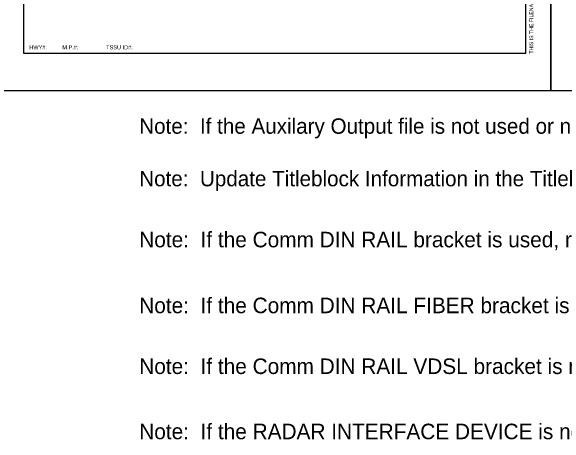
# Model space of a CAD drawing. Extents: x -13 to 8081, y -1113 to 1413.
# Drawn here: x 3312 to 4414, y -1113 to -250 of the extents above; entities that cross this region are included whole.
import ezdxf

# ---------------------------------------------------------------- set-up
doc = ezdxf.new("R2010")
doc.units = 0
for name, color, linetype in [('#plot_border', 7, 'Continuous'), ('#plot_shape', 7, 'Continuous'), ('Level 2', 7, 'Continuous'), ('P_ODOT_PLAN_Border', 7, 'Continuous')]:
    doc.layers.add(name, color=color, linetype=linetype)

msp = doc.modelspace()

# ---------------------------------------------------------------- linework, layer by layer
at = {"layer": '#plot_shape'}
for points in [[(4386.5, -408.8), (4386.5, 1291.2), (3286.5, 1291.2), (3286.5, -408.8)], [(5486.5, -408.8), (5486.5, 1291.2), (4386.5, 1291.2), (4386.5, -408.8)]]:
    msp.add_lwpolyline(points, close=True, dxfattribs=at)
at = {"layer": 'P_ODOT_PLAN_Border'}
msp.add_lwpolyline([(4336.5, -333.8), (4336.5, 1266.2), (3336.5, 1266.2), (3336.5, -333.8)], close=True, dxfattribs=at)

# ---------------------------------------------------------------- texts
at = {"layer": '#plot_border'}
msp.add_text('THIS IS THE FILENAME LOCATION ##############################     DD-MMM-YYYY  HH:MM     USERNAME', height=7.5, rotation=90, dxfattribs=at).set_placement((4351.2, -335))
at = {"layer": 'Level 2'}
for s, height, p in [('HWY#:          M.P.#:                  TSSU ID#:', 8.008, (3347.9, -326.4)), ('Note:  If the Auxilary Output file is not used or needed, it can be removed from view by turning off Level 8.', 30.6892, (3566.7, -494.7)), ('Note:  Update Titleblock Information in the Titleblock Model.', 30.689, (3566.7, -599.4)), ('Note:  If the Comm DIN RAIL bracket is used, remove rear view of the ATC by turning off Level 10.', 30.996, (3566.7, -721)), ('Note:  If the Comm DIN RAIL FIBER bracket is needed, it can be added by turning on Level 13.', 30.996, (3566.7, -852.3)), ('Note:  If the Comm DIN RAIL VDSL bracket is needed, it can be added by turning on Level 14.', 30.996, (3566.7, -973.5)), ('Note:  If the RADAR INTERFACE DEVICE is needed, it can be added by turning on Level 17.', 30.996, (3566.7, -1103.5))]:
    msp.add_text(s, height=height, dxfattribs=at).set_placement(p)

doc.saveas('drawing.dxf')
